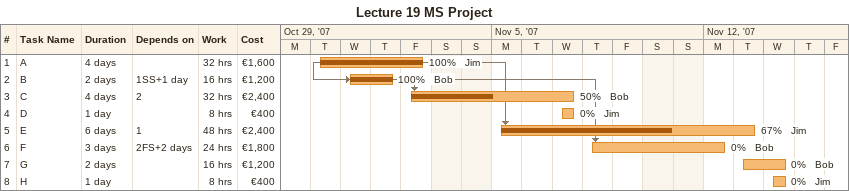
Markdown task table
Lecture 19 MS Project

| ID | Task | Duration | Start | Finish | Predecessors | Resources | % complete | Work (h) | Cost (€) |
|---|---|---|---|---|---|---|---|---|---|
| 1 | A | 4d | 2007-10-30 | 2007-11-02 |  | Jim | 100 | 32 | 1600 |
| 2 | B | 2d | 2007-10-31 | 2007-11-01 | 1SS+1d | Bob | 100 | 16 | 1200 |
| 3 | C | 4d | 2007-11-02 | 2007-11-07 | 2 | Bob | 50 | 32 | 2400 |
| 4 | D | 1d | 2007-11-07 | 2007-11-07 |  | Jim | 0 | 8 | 400 |
| 5 | E | 6d | 2007-11-05 | 2007-11-13 | 1 | Jim | 67 | 48 | 2400 |
| 6 | F | 3d | 2007-11-08 | 2007-11-12 | 2FS+2d | Bob | 0 | 24 | 1800 |
| 7 | G | 2d | 2007-11-13 | 2007-11-14 |  | Bob | 0 | 16 | 1200 |
| 8 | H | 1d | 2007-11-14 | 2007-11-14 |  | Jim | 0 | 8 | 400 |
